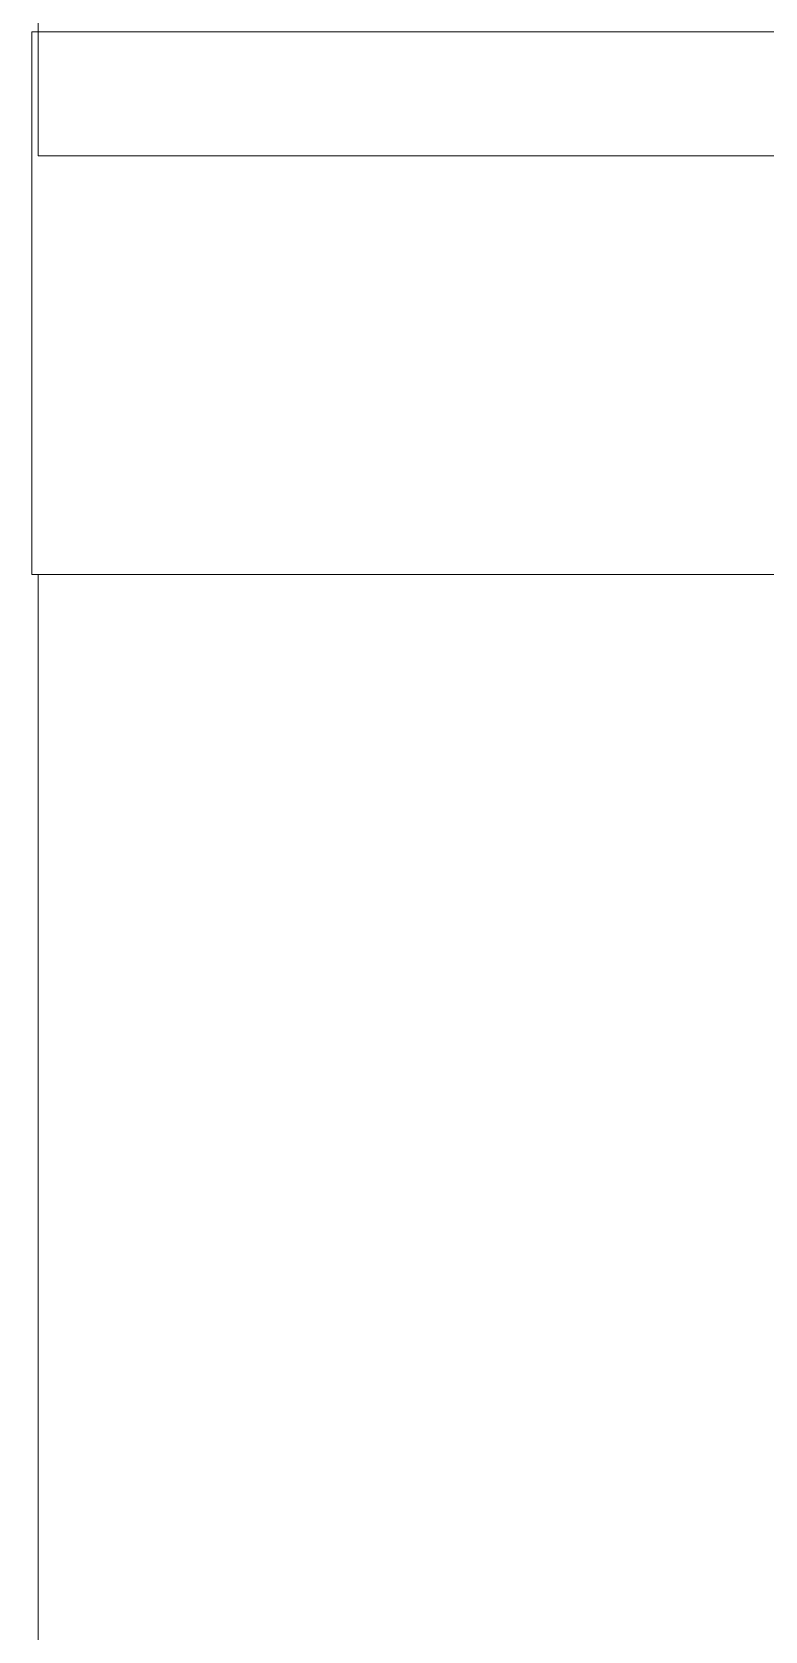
# Model space of a CAD drawing. Header units: inches. Extents: x -827 to 154, y -802 to 207.
# Drawn here: x -494.85 to -490.41, y -219.75 to -210.06 of the extents above; entities that cross this region are included whole.
import ezdxf

# ---------------------------------------------------------------- set-up
doc = ezdxf.new("R2010")
doc.units = ezdxf.units.IN
doc.header["$MEASUREMENT"] = 0
doc.layers.add('Layer0', color=7, linetype='Continuous', lineweight=9)
doc.layers.add('Miter_Saw_Station_skp', color=8, linetype='Continuous', lineweight=9)

# ---------------------------------------------------------------- blocks, each defined once
blk = doc.blocks.new('Miter_Saw_Station_skp_22-402462-Level 1')
at = {"layer": 'Layer0'}
for p, q in [((3.28752, 9.637548), (3.28752, 45.674265)), ((3.28752, 9.637548), (3.28752, 45.674265)), ((0, 9.674265), (0, 9.637548)), ((0, 9.674265), (0, 9.637548)), ((3.28752, 9.637548), (0, 9.637548)), ((3.28752, 9.637548), (0, 9.637548))]:
    blk.add_line(p, q, dxfattribs=at)
blk = doc.blocks.new('Miter_Saw_Station_skp_21-402461-Level 1')
at = {"layer": 'Layer0'}
for p, q in [((0, 36.036717), (0, 0.036717)), ((0, 36.036717), (0, 0.036717)), ((0.75, 0.036717), (0.75, 36.036717)), ((0.75, 0.036717), (0.75, 36.036717)), ((0.75, 0.036717), (0, 0.036717)), ((0.75, 0.036717), (0, 0.036717))]:
    blk.add_line(p, q, dxfattribs=at)
blk.add_blockref('Miter_Saw_Station_skp_22-402462-Level 1', (0, -9.637548))
blk = doc.blocks.new('Miter_Saw_Station_skp_17-402457-Level 1')
at = {"layer": 'Layer0'}
for p, q in [((7.7962, 0), (0, 0)), ((7.7962, 0), (0, 0)), ((24, 0), (11.0837, 0)), ((24, 0), (11.0837, 0))]:
    blk.add_line(p, q, dxfattribs=at)
blk = doc.blocks.new('Miter_Saw_Station_skp_1-402441-Level 1')
for name, p in [('Miter_Saw_Station_skp_17-402457-Level 1', (5.9761, 71.995)), ('Miter_Saw_Station_skp_21-402461-Level 1', (13.7723, 71.9583))]:
    blk.add_blockref(name, p)
blk = doc.blocks.new('Miter_Saw_Station_skp-402418-Level 1')
blk.add_blockref('Miter_Saw_Station_skp_1-402441-Level 1', (0, 0))

msp = doc.modelspace()

# ---------------------------------------------------------------- block references
at = {"layer": 'Miter_Saw_Station_skp', "color": 7, "rotation": 269.9999999999997}
msp.add_blockref('Miter_Saw_Station_skp-402418-Level 1', (-566.811294, -196.282674), dxfattribs=at)

doc.saveas('drawing.dxf')
